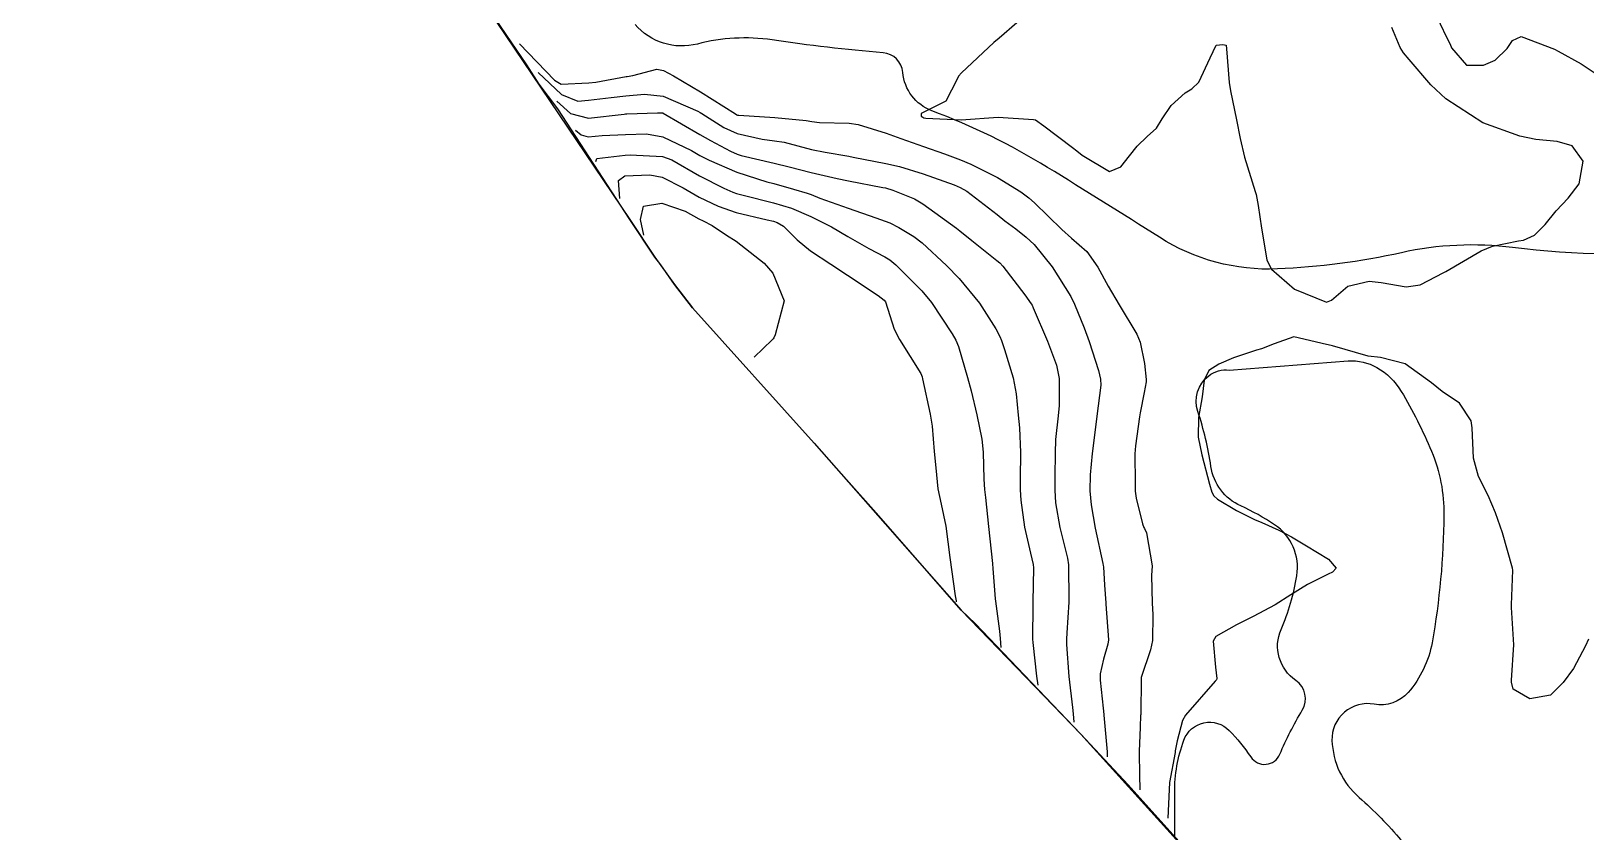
# Model space of a CAD drawing. Header units: metres. Extents: x 298520 to 308411, y 7433745 to 7450750.
# Drawn here: x 305477.7 to 305561.1, y 7435898 to 7435941 of the extents above; entities that cross this region are included whole.
import ezdxf

# ---------------------------------------------------------------- set-up
doc = ezdxf.new("R2010")
doc.units = ezdxf.units.M
doc.header["$LTSCALE"] = 10
for name, color, linetype in [('Area', 45, 'Continuous'), ('Area Verde e Lazer', 94, 'Continuous'), ('Curvas de Nivel 1m', 11, 'Continuous'), ('Curvas de Nivel 5m', 15, 'Continuous'), ('Hidrografia', 140, 'Continuous')]:
    doc.layers.add(name, color=color, linetype=linetype)

msp = doc.modelspace()

# ---------------------------------------------------------------- linework, layer by layer
at = {"layer": 'Area'}
msp.add_polyline3d([(305549.218, 7435886.399, 707.911), (305536.537, 7435900.474, 711.023), (305534.003, 7435903.196, 709.333), (305528.323, 7435909.141, 712.993), (305527.571, 7435909.85, 713.333), (305523.154, 7435914.915, 714.442), (305519.696, 7435918.83, 714.863), (305513.167, 7435926.088, 714.802), (305512.193, 7435927.344, 714.112), (305511.461, 7435928.399, 713.962), (305511.13, 7435928.81, 713.942), (305509.805, 7435930.827, 715.371), (305505.932, 7435936.77, 718.642), (305504.929, 7435938.105, 713.361), (305504.262, 7435939.133, 722.081), (305495.974, 7435951.339, 722.291), (305494.106, 7435954.727, 720.641), (305492.051, 7435958.54, 720.321), (305489.136, 7435962.727, 720.122), (305481.286, 7435973.73, 730.452), (305471.003, 7435988.903, 720.791)], dxfattribs=at)
at = {"layer": 'Area Verde e Lazer', "elevation": 702.911}
msp.add_lwpolyline([(305432.69, 7436045.741), (305454.562, 7436013.793), (305458.571, 7436008.517), (305471.003, 7435988.903), (305489.136, 7435962.727), (305492.051, 7435958.54), (305495.974, 7435951.339), (305509.805, 7435930.827), (305511.13, 7435928.81), (305512.193, 7435927.344), (305513.167, 7435926.088), (305519.696, 7435918.83), (305527.571, 7435909.85), (305534.003, 7435903.196), (305549.218, 7435886.399)], dxfattribs=at)
at = {"layer": 'Curvas de Nivel 1m', "flags": 128}
for points, elevation in [([(305530.567, 7435941.387), (305529.625, 7435940.576), (305529.33, 7435940.334), (305527.606, 7435938.707), (305527.434, 7435938.532), (305527.363, 7435938.362), (305526.763, 7435937.19), (305525.576, 7435936.596), (305525.44, 7435936.517), (305525.441, 7435936.382), (305525.514, 7435936.323), (305525.572, 7435936.302), (305525.676, 7435936.275), (305527.571, 7435936.178), (305529.573, 7435936.33), (305531.47, 7435936.209), (305531.572, 7435936.179), (305532.018, 7435935.856), (305533.557, 7435934.695), (305533.787, 7435934.518), (305534.08, 7435934.282), (305535.54, 7435933.405), (305536.141, 7435933.657), (305536.608, 7435934.249), (305537.028, 7435934.776), (305537.563, 7435935.294), (305538.063, 7435935.74), (305538.369, 7435936.232), (305538.856, 7435936.955), (305539.594, 7435937.643), (305539.953, 7435937.859), (305540.329, 7435938.209), (305540.937, 7435939.522), (305541.26, 7435940.195), (305541.623, 7435940.229), (305541.806, 7435940.188), (305541.814, 7435939.995), (305541.963, 7435938.186), (305542.035, 7435937.747), (305542.349, 7435936.182), (305542.555, 7435935.189), (305542.782, 7435934.178), (305543.355, 7435932.343), (305543.407, 7435932.171), (305543.517, 7435931.586), (305543.699, 7435930.361), (305543.727, 7435930.167), (305543.98, 7435928.655), (305544.227, 7435928.159), (305545.467, 7435927.094), (305547.188, 7435926.392), (305547.459, 7435926.512), (305548.326, 7435927.255), (305549.474, 7435927.523), (305550.116, 7435927.448), (305551.47, 7435927.226), (305552.211, 7435927.323), (305553.482, 7435927.991), (305553.519, 7435928.013), (305553.595, 7435928.048), (305555.494, 7435929.152), (305556.104, 7435929.406), (305557.5, 7435929.681), (305557.768, 7435929.729), (305558.349, 7435929.992), (305558.925, 7435930.57), (305559.516, 7435931.302), (305560.151, 7435931.971), (305560.742, 7435932.755), (305560.961, 7435933.959), (305560.375, 7435934.781), (305559.563, 7435935.017), (305558.43, 7435935.126), (305557.566, 7435935.303), (305555.573, 7435936.02), (305553.592, 7435937.312), (305552.793, 7435938.058), (305551.616, 7435939.417), (305551.323, 7435939.777), (305551.144, 7435940.077), (305550.696, 7435941.146)], 706), ([(305552.949, 7435942.057), (305553.629, 7435940.632), (305553.823, 7435940.245), (305553.901, 7435940.046), (305554.699, 7435939.119), (305555.614, 7435939.124), (305556.239, 7435939.391), (305556.88, 7435940.007), (305557.179, 7435940.453), (305557.63, 7435940.662), (305559.419, 7435939.982), (305559.622, 7435939.878), (305560.847, 7435939.194), (305561.61, 7435938.687)], 706), ([(305503.873, 7435940.26), (305505.75, 7435938.316), (305506.112, 7435938.098), (305507.596, 7435938.169), (305507.977, 7435938.215), (305509.602, 7435938.504), (305509.657, 7435938.514), (305509.957, 7435938.566), (305511.247, 7435938.913), (305511.606, 7435938.842), (305512.147, 7435938.545), (305513.59, 7435937.69), (305515.468, 7435936.502), (305515.532, 7435936.46), (305515.572, 7435936.442), (305515.643, 7435936.429), (305517.571, 7435936.303), (305519.266, 7435936.151), (305519.569, 7435936.097), (305519.97, 7435936.045), (305521.569, 7435936.014), (305522.053, 7435935.94), (305523.563, 7435935.463), (305524.34, 7435935.177), (305525.557, 7435934.753), (305526.69, 7435934.369), (305527.548, 7435934.037), (305528.095, 7435933.804), (305529.534, 7435933.097), (305530.782, 7435932.321), (305531.204, 7435931.999), (305531.517, 7435931.728), (305532.983, 7435930.295), (305533.498, 7435929.839), (305534.329, 7435929.115), (305534.917, 7435928.268), (305535.468, 7435927.257), (305536.067, 7435926.254), (305537.002, 7435924.68), (305537.188, 7435924.242), (305537.416, 7435923.095), (305537.515, 7435922.239), (305537.515, 7435922.126), (305537.396, 7435921.54), (305537.179, 7435920.448), (305537.144, 7435920.242), (305536.932, 7435918.679), (305536.905, 7435918.245), (305536.912, 7435916.672), (305536.917, 7435916.244), (305536.964, 7435915.879), (305537.315, 7435914.491), (305537.38, 7435914.305), (305537.414, 7435914.239), (305537.528, 7435914.019), (305537.833, 7435912.235), (305537.793, 7435911.719), (305537.828, 7435910.234), (305537.866, 7435909.624), (305537.84, 7435908.234), (305537.748, 7435907.722), (305537.24, 7435906.24), (305537.239, 7435906.214), (305537.214, 7435904.24), (305537.212, 7435904.221), (305537.183, 7435903.573), (305537.13, 7435902.274), (305537.126, 7435902.24), (305537.15, 7435900.973), (305537.161, 7435900.24), (305537.163, 7435900.22)], 707), ([(305504.873, 7435938.72), (305506.121, 7435937.551), (305506.999, 7435937.188), (305507.582, 7435937.236), (305508.789, 7435937.377), (305509.586, 7435937.474), (305510.586, 7435937.562), (305511.586, 7435937.451), (305513.452, 7435936.654), (305513.574, 7435936.585), (305513.664, 7435936.529), (305514.837, 7435935.782), (305515.562, 7435935.456), (305516.907, 7435935.139), (305517.559, 7435935.063), (305518.072, 7435934.986), (305519.554, 7435934.6), (305520.276, 7435934.443), (305521.55, 7435934.232), (305521.79, 7435934.187), (305523.545, 7435933.849), (305524.269, 7435933.673), (305525.536, 7435933.285), (305527.203, 7435932.688), (305527.526, 7435932.558), (305527.888, 7435932.356), (305529.51, 7435931.098), (305529.931, 7435930.758), (305530.507, 7435930.325), (305531.07, 7435929.888), (305531.495, 7435929.49), (305532.47, 7435928.3), (305533.459, 7435926.705), (305533.66, 7435926.287), (305534.181, 7435925.019), (305534.455, 7435924.275), (305534.957, 7435922.72), (305535.066, 7435922.265), (305535.08, 7435921.945), (305534.858, 7435920.268), (305534.784, 7435919.676), (305534.617, 7435918.271), (305534.498, 7435917.12), (305534.486, 7435916.273), (305534.561, 7435915.507), (305534.78, 7435914.268), (305535.186, 7435912.36), (305535.206, 7435912.261), (305535.213, 7435912.191), (305535.272, 7435911.206), (305535.338, 7435910.259), (305535.346, 7435910.175), (305535.483, 7435908.258), (305535.457, 7435908.04), (305535.227, 7435907.223), (305535.036, 7435906.442), (305535.031, 7435906.263), (305535.044, 7435906.095), (305535.196, 7435904.599), (305535.23, 7435904.26), (305535.234, 7435904.218), (305535.41, 7435902.258), (305535.423, 7435901.99)], 708), ([(305505.883, 7435937.18), (305506.618, 7435936.527), (305507.57, 7435936.267), (305509.497, 7435936.496), (305509.572, 7435936.505), (305509.638, 7435936.504), (305511.287, 7435936.553), (305511.563, 7435936.56), (305511.592, 7435936.55), (305513.562, 7435935.398), (305514.118, 7435935.081), (305515.204, 7435934.505), (305515.551, 7435934.347), (305515.77, 7435934.278), (305517.544, 7435933.867), (305518.348, 7435933.661), (305519.537, 7435933.359), (305520.927, 7435933.041), (305521.53, 7435932.918), (305523.379, 7435932.558), (305523.525, 7435932.526), (305523.905, 7435932.404), (305525.068, 7435931.937), (305525.516, 7435931.683), (305527.327, 7435930.362), (305527.502, 7435930.223), (305528.148, 7435929.702), (305529.486, 7435928.641), (305529.651, 7435928.504), (305529.82, 7435928.335), (305530.994, 7435926.783), (305531.342, 7435926.312), (305531.384, 7435926.243), (305531.451, 7435926.1), (305532.215, 7435924.302), (305532.703, 7435923.007), (305532.846, 7435922.296), (305532.833, 7435920.851), (305532.782, 7435920.296), (305532.643, 7435919.024), (305532.616, 7435918.297), (305532.604, 7435917.038), (305532.601, 7435916.297), (305532.647, 7435915.618), (305532.868, 7435914.294), (305533.288, 7435912.65), (305533.347, 7435912.289), (305533.36, 7435910.385), (305533.354, 7435910.289), (305533.246, 7435908.633), (305533.224, 7435908.309), (305533.225, 7435908.29), (305533.239, 7435908.022), (305533.367, 7435906.288), (305533.546, 7435904.634), (305533.585, 7435904.284), (305533.623, 7435903.84)], 709), ([(305507.973, 7435933.95), (305508.023, 7435934.116), (305509.549, 7435934.292), (305509.817, 7435934.3), (305511.548, 7435934.222), (305512.054, 7435934.037), (305513.533, 7435933.173), (305514.84, 7435932.51), (305515.317, 7435932.299), (305515.52, 7435932.226), (305515.877, 7435932.138), (305517.515, 7435931.732), (305518.482, 7435931.435), (305519.508, 7435931.003), (305520.615, 7435930.439), (305521.498, 7435929.928), (305522.631, 7435929.279), (305523.487, 7435928.836), (305523.752, 7435928.673), (305524.077, 7435928.401), (305525.462, 7435927.005), (305525.985, 7435926.375), (305527.099, 7435924.701), (305527.286, 7435924.361), (305527.428, 7435924.008), (305527.927, 7435922.355), (305528.118, 7435921.631), (305528.413, 7435920.35), (305528.682, 7435919.035), (305528.758, 7435918.346), (305528.801, 7435916.885), (305528.84, 7435916.345), (305528.89, 7435915.906), (305529.05, 7435914.343), (305529.261, 7435912.363), (305529.263, 7435912.34), (305529.28, 7435912.098), (305529.401, 7435910.474), (305529.415, 7435910.338), (305529.64, 7435908.727), (305529.673, 7435908.334), (305529.713, 7435907.85)], 711), ([(305509.263, 7435931.97), (305509.183, 7435932.92), (305509.532, 7435933.181), (305510.863, 7435933.227), (305511.531, 7435933.11), (305512.654, 7435932.539), (305513.518, 7435932.029), (305514.54, 7435931.542), (305515.51, 7435931.214), (305517.173, 7435930.817), (305517.505, 7435930.736), (305517.702, 7435930.674), (305518.042, 7435930.472), (305518.775, 7435929.74), (305519.49, 7435929.152), (305520.593, 7435928.439), (305521.474, 7435927.837), (305523.12, 7435926.751), (305523.454, 7435926.5), (305523.516, 7435926.409), (305523.986, 7435924.95), (305524.27, 7435924.397), (305525.406, 7435922.561), (305525.478, 7435922.379), (305525.508, 7435922.273), (305525.921, 7435920.375), (305526.019, 7435919.731), (305526.138, 7435918.372), (305526.212, 7435917.509), (305526.336, 7435916.37), (305526.505, 7435915.548), (305526.759, 7435914.366), (305526.969, 7435912.682), (305527.266, 7435910.637), (305527.306, 7435910.36), (305527.313, 7435910.31)], 712), ([(305510.543, 7435929.99), (305510.366, 7435930.842), (305510.53, 7435931.543), (305511.514, 7435931.706), (305512.758, 7435931.29), (305513.506, 7435930.873), (305513.739, 7435930.76), (305514.212, 7435930.519), (305514.979, 7435929.989), (305515.495, 7435929.676), (305517.003, 7435928.485), (305517.475, 7435927.95), (305518.073, 7435926.471), (305517.598, 7435924.641), (305517.521, 7435924.479), (305517.487, 7435924.424), (305517.431, 7435924.375), (305516.463, 7435923.44)], 713), ([(305561.246, 7435908.304), (305561.083, 7435907.952), (305560.452, 7435906.735), (305559.898, 7435905.97), (305559.206, 7435905.297), (305558.105, 7435905.09), (305557.209, 7435905.625), (305557.118, 7435906.001), (305557.116, 7435906.1), (305557.243, 7435908), (305557.118, 7435910.001), (305557.119, 7435910.147), (305557.183, 7435912.001), (305557.168, 7435912.118), (305556.627, 7435914.007), (305556.255, 7435915.079), (305555.861, 7435916.015), (305555.348, 7435917.038), (305555.079, 7435918.024), (305555.008, 7435919.654), (305554.948, 7435920.027), (305554.328, 7435920.972), (305553.398, 7435921.596), (305552.819, 7435922.056), (305551.418, 7435923.092), (305550.089, 7435923.424), (305549.424, 7435923.491), (305547.502, 7435924.049), (305547.432, 7435924.07), (305547.194, 7435924.122), (305545.437, 7435924.527), (305544.37, 7435924.156), (305543.707, 7435923.887), (305543.428, 7435923.823), (305542.197, 7435923.407), (305541.416, 7435923.071), (305540.874, 7435922.735), (305540.627, 7435922.202), (305540.507, 7435921.316), (305540.322, 7435920.206), (305540.305, 7435919.139), (305540.493, 7435918.203), (305540.913, 7435916.623), (305541.032, 7435916.195), (305541.142, 7435916.003), (305541.329, 7435915.827), (305542.35, 7435915.207), (305543.319, 7435914.735), (305543.717, 7435914.564), (305544.628, 7435914.15), (305545.308, 7435913.791), (305546.123, 7435913.309), (305547.29, 7435912.588), (305547.708, 7435912.116), (305547.506, 7435911.893), (305547.28, 7435911.788), (305546.164, 7435911.242), (305545.268, 7435910.687), (305544.438, 7435910.152), (305543.256, 7435909.52), (305542.353, 7435909.077), (305541.245, 7435908.445), (305541.101, 7435908.192), (305541.222, 7435906.79), (305541.305, 7435906.189), (305541.283, 7435906.119), (305541.211, 7435906.038), (305539.614, 7435904.214), (305539.464, 7435903.941), (305539.172, 7435902.845), (305539.074, 7435902.311), (305539.06, 7435902.221), (305538.77, 7435900.601), (305538.736, 7435900.224), (305538.663, 7435898.69)], 706)]:
    msp.add_lwpolyline(points, dxfattribs=dict(at, elevation=elevation))
at = {"layer": 'Curvas de Nivel 5m', "elevation": 710, "flags": 128}
msp.add_lwpolyline([(305506.883, 7435935.63), (305507.178, 7435935.372), (305507.56, 7435935.271), (305508.312, 7435935.34), (305509.561, 7435935.398), (305510.688, 7435935.432), (305511.56, 7435935.281), (305513.099, 7435934.535), (305513.549, 7435934.275), (305514.051, 7435934.017), (305515.536, 7435933.369), (305517.155, 7435932.857), (305517.527, 7435932.76), (305518.586, 7435932.464), (305519.316, 7435932.249), (305519.52, 7435932.171), (305519.986, 7435931.977), (305521.513, 7435931.449), (305523.005, 7435930.918), (305523.506, 7435930.746), (305523.748, 7435930.649), (305524.24, 7435930.399), (305525.04, 7435929.928), (305525.495, 7435929.578), (305526.784, 7435928.367), (305527.472, 7435927.658), (305528.569, 7435926.349), (305529.439, 7435924.97), (305529.648, 7435924.549), (305529.736, 7435924.335), (305529.904, 7435923.855), (305530.365, 7435922.326), (305530.539, 7435921.467), (305530.646, 7435920.321), (305530.708, 7435919.652), (305530.772, 7435918.319), (305530.743, 7435916.918), (305530.741, 7435916.319), (305530.775, 7435915.766), (305530.979, 7435914.315), (305531.292, 7435912.915), (305531.438, 7435912.308), (305531.453, 7435912.137), (305531.431, 7435910.308), (305531.428, 7435910.142), (305531.41, 7435908.308), (305531.42, 7435908.128), (305531.629, 7435906.306), (305531.693, 7435905.83)], dxfattribs=at)
at = {"layer": 'Hidrografia'}
for points in [[(305567.279, 7435929.15, -0.052642), (305557.178, 7435929.333, 0.085401), (305551.207, 7435929.051, -0.043745), (305544.554, 7435928.18, -0.153454), (305538.22, 7435929.878, 0.003814), (305532.209, 7435933.635, 0.047952), (305526.008, 7435936.671, -0.289545), (305524.448, 7435938.733, 0.366146), (305523.393, 7435939.787, -0.015947), (305517.428, 7435940.475, 0.100827), (305513.424, 7435940.257, -0.287635), (305510.074, 7435941.311, 0.210872)], [(305539.054, 7435897.62), (305539.039, 7435900.067, -0.090137), (305539.532, 7435902.878, -0.550528), (305541.969, 7435903.4, -0.047327), (305543.12, 7435901.978, 0.597705), (305544.685, 7435902.124, -0.0352), (305545.887, 7435904.483, 0.397327), (305545.537, 7435906.086, -0.360102), (305544.749, 7435908.825, 0.063059), (305545.595, 7435911.709, 0.29355), (305544.399, 7435914.448, 0.040443), (305542.589, 7435915.454, -0.254359), (305540.984, 7435917.581, 0.042709), (305540.284, 7435920.524, -0.31675), (305540.867, 7435922.447, -0.201746), (305541.968, 7435922.746), (305548.352, 7435923.238, -0.150845), (305549.89, 7435922.891, -0.127579), (305551.198, 7435921.608, -0.036841), (305552.822, 7435918.391, -0.101183), (305553.49, 7435914.962, -0.041846), (305552.852, 7435908.112, -0.135824), (305551.576, 7435905.446, -0.265306), (305549.747, 7435904.809, 0.479126), (305547.482, 7435902.86, 0.208363), (305548.934, 7435899.809, -0.040878), (305551.198, 7435897.49, -0.239359)]]:
    msp.add_lwpolyline(points, format="xyb", dxfattribs=at)

doc.saveas('drawing.dxf')
